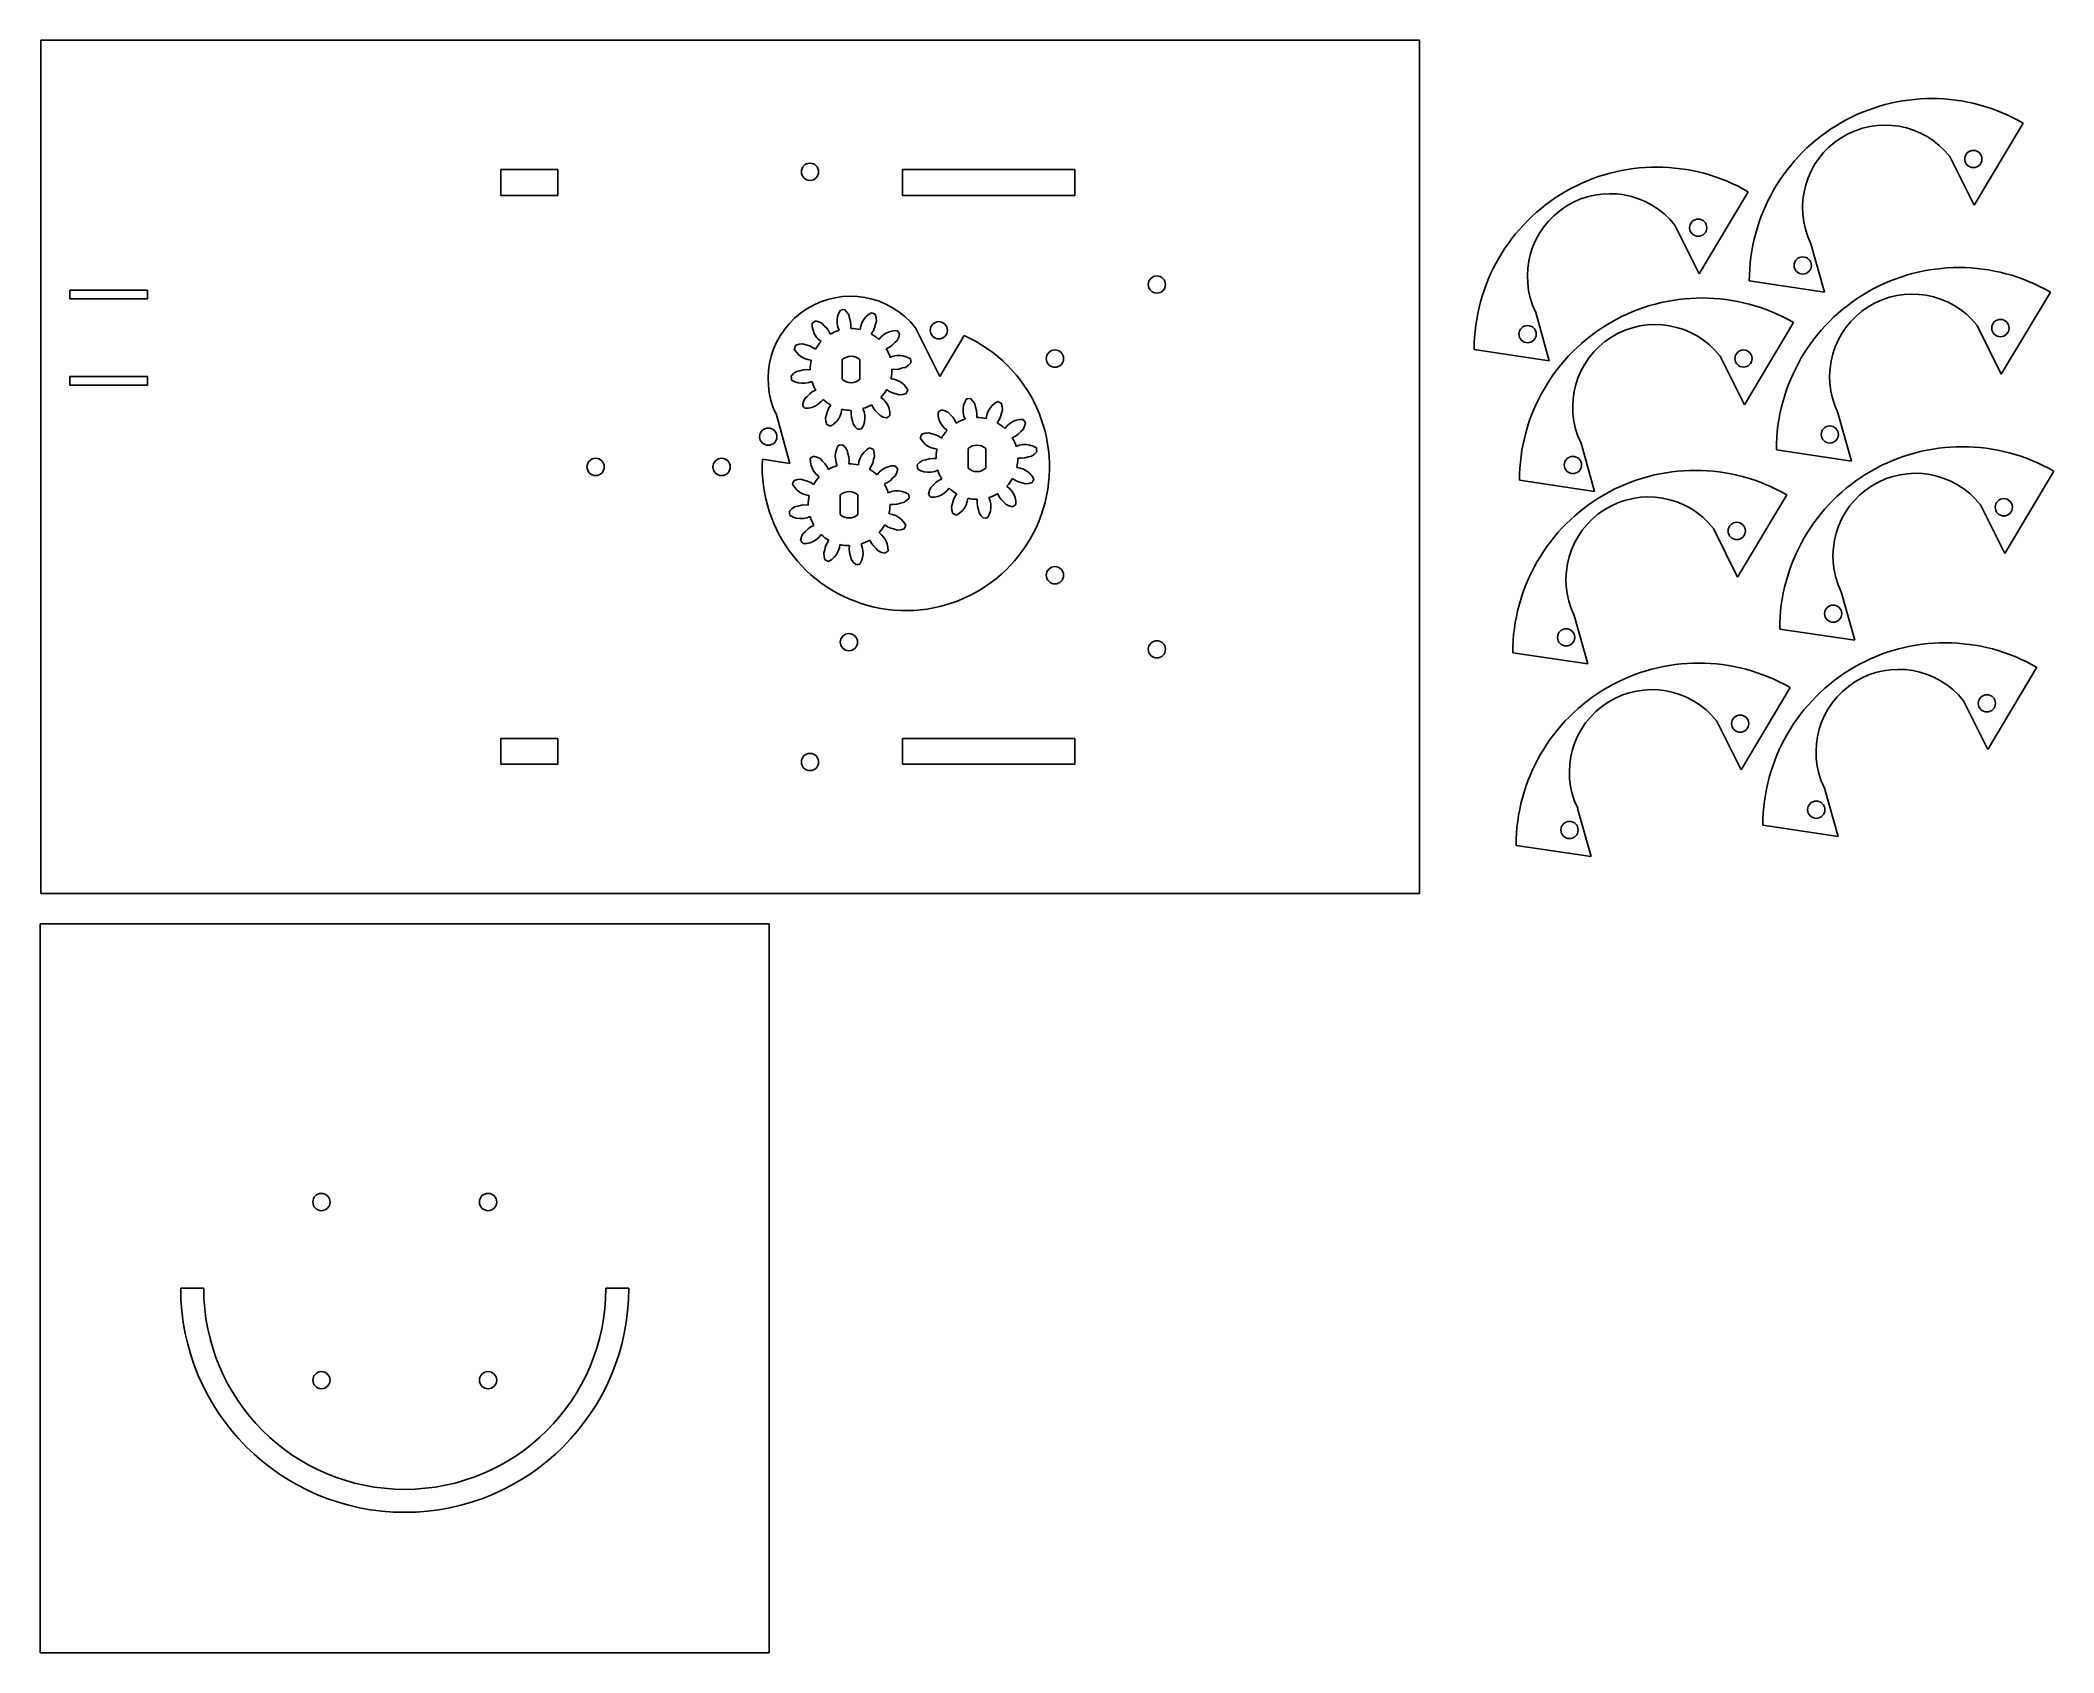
# Model space of a CAD drawing. Header units: millimetres. Extents: x 25 to 376, y 103 to 384.
import ezdxf

# ---------------------------------------------------------------- set-up
doc = ezdxf.new("R2010")
doc.units = ezdxf.units.MM

msp = doc.modelspace()

# ---------------------------------------------------------------- linework, layer by layer
at = {"color": 7, "linetype": 'Continuous', "lineweight": 25}
for p, q in [((25.37, 384.05), (25.37, 235.55)), ((265.37, 384.05), (25.37, 384.05)), ((265.37, 235.55), (265.37, 384.05)), ((361.9, 355.33), (370.44, 369.64)), ((115.37, 361.55), (105.44, 361.55)), ((105.44, 361.55), (105.44, 357.05)), ((115.37, 357.05), (115.37, 361.55)), ((205.37, 361.55), (175.37, 361.55)), ((175.37, 361.55), (175.37, 357.05)), ((205.37, 357.05), (205.37, 361.55)), ((357.68, 363.81), (361.9, 355.33)), ((314.01, 343.39), (322.55, 357.7)), ((105.44, 357.05), (115.37, 357.05)), ((175.37, 357.05), (205.37, 357.05)), ((309.79, 351.87), (314.01, 343.39)), ((335.84, 340.22), (333.47, 348.63)), ((43.94, 340.55), (30.44, 340.55)), ((30.44, 340.55), (30.44, 339.05)), ((43.94, 339.05), (43.94, 340.55)), ((322.75, 342.18), (335.84, 340.22)), ((366.61, 325.92), (375.15, 340.23)), ((30.44, 339.05), (43.94, 339.05)), ((164.25, 336.54), (164.07, 335.97)), ((164.55, 337.1), (164.25, 336.54)), ((164.82, 337.15), (164.55, 337.1)), ((165.25, 337.18), (164.82, 337.15)), ((165.68, 336.75), (165.25, 337.18)), ((166.03, 336.26), (165.68, 336.75)), ((169.97, 336.64), (169.43, 336.3)), ((170.22, 336.54), (169.97, 336.64)), ((170.61, 336.36), (170.22, 336.54)), ((287.94, 328.28), (285.58, 336.69)), ((159.84, 334.96), (159.63, 334.79)), ((159.63, 334.79), (159.65, 334.16)), ((159.65, 334.16), (159.78, 333.57)), ((159.78, 333.57), (160, 333.01)), ((160.19, 335.21), (159.84, 334.96)), ((160, 333.01), (160.34, 332.46)), ((160.79, 335.05), (160.19, 335.21)), ((161.34, 334.8), (160.79, 335.05)), ((161.71, 334.38), (161.34, 334.8)), ((162.17, 333.93), (161.71, 334.38)), ((162.53, 333.44), (162.17, 333.93)), ((162.79, 332.91), (162.53, 333.44)), ((164.07, 335.97), (163.98, 335.37)), ((163.98, 335.37), (163.99, 334.72)), ((163.99, 334.72), (164.11, 334.13)), ((164.11, 334.13), (164.33, 333.58)), ((166.14, 335.7), (166.03, 336.26)), ((166.32, 335.08), (166.14, 335.7)), ((166.38, 334.48), (166.32, 335.08)), ((166.35, 333.89), (166.38, 334.48)), ((168.1, 334.29), (168.01, 333.7)), ((168.3, 334.86), (168.1, 334.29)), ((168.6, 335.43), (168.3, 334.86)), ((168.98, 335.9), (168.6, 335.43)), ((169.43, 336.3), (168.98, 335.9)), ((169.91, 332.96), (170.24, 333.45)), ((170.24, 333.45), (170.49, 334)), ((170.49, 334), (170.65, 334.63)), ((170.77, 335.77), (170.61, 336.36)), ((170.65, 334.63), (170.83, 335.16)), ((170.83, 335.16), (170.77, 335.77)), ((172.64, 333.16), (172.09, 332.82)), ((173.21, 333.39), (172.64, 333.16)), ((173.79, 333.51), (173.21, 333.39)), ((174.43, 333.53), (173.79, 333.51)), ((174.6, 333.32), (174.43, 333.53)), ((174.84, 332.97), (174.6, 333.32)), ((174.69, 332.37), (174.84, 332.97)), ((177.62, 334.02), (181.84, 325.54)), ((321.9, 320.62), (330.44, 334.93)), ((362.39, 334.39), (366.61, 325.92)), ((156.62, 330.59), (156.52, 330.34)), ((156.52, 330.34), (156.86, 329.8)), ((156.8, 330.98), (156.62, 330.59)), ((157.39, 331.14), (156.8, 330.98)), ((156.86, 329.8), (157.26, 329.35)), ((158, 331.2), (157.39, 331.14)), ((158.53, 331.02), (158, 331.2)), ((159.16, 330.86), (158.53, 331.02)), ((159.71, 330.61), (159.16, 330.86)), ((160.2, 330.28), (159.71, 330.61)), ((160.34, 332.46), (160.74, 332)), ((160.74, 332), (161.19, 331.63)), ((171.63, 332.42), (171.26, 331.97)), ((172.09, 332.82), (171.63, 332.42)), ((172.54, 330.37), (173.07, 330.63)), ((173.07, 330.63), (173.56, 330.99)), ((173.56, 330.99), (174.01, 331.45)), ((174.01, 331.45), (174.43, 331.82)), ((174.43, 331.82), (174.69, 332.37)), ((181.84, 325.54), (186.08, 332.65)), ((274.86, 330.24), (287.94, 328.28)), ((156.41, 326.05), (155.98, 325.61)), ((156.91, 326.4), (156.41, 326.05)), ((157.46, 326.51), (156.91, 326.4)), ((157.26, 329.35), (157.73, 328.97)), ((158.08, 326.69), (157.46, 326.51)), ((157.73, 328.97), (158.3, 328.66)), ((158.68, 326.75), (158.08, 326.69)), ((158.3, 328.66), (158.88, 328.47)), ((159.27, 326.71), (158.68, 326.75)), ((158.88, 328.47), (159.46, 328.38)), ((164.86, 328.47), (164.86, 325.06)), ((167.94, 325.06), (167.94, 328.47)), ((173.76, 329.05), (173.21, 328.84)), ((173.52, 326.82), (174.11, 326.78)), ((174.36, 329.17), (173.76, 329.05)), ((174.11, 326.78), (174.71, 326.84)), ((175, 329.18), (174.36, 329.17)), ((174.71, 326.84), (175.33, 327.02)), ((175.6, 329.09), (175, 329.18)), ((175.33, 327.02), (175.89, 327.13)), ((176.17, 328.91), (175.6, 329.09)), ((175.89, 327.13), (176.38, 327.48)), ((176.73, 328.61), (176.17, 328.91)), ((176.38, 327.48), (176.81, 327.91)), ((176.78, 328.34), (176.73, 328.61)), ((176.81, 327.91), (176.78, 328.34)), ((317.68, 329.1), (321.9, 320.62)), ((43.94, 325.55), (30.44, 325.55)), ((30.44, 325.55), (30.44, 324.05)), ((30.44, 324.05), (43.94, 324.05)), ((43.94, 324.05), (43.94, 325.55)), ((155.98, 325.61), (156.02, 325.18)), ((156.02, 325.18), (156.06, 324.92)), ((156.06, 324.92), (156.62, 324.62)), ((156.62, 324.62), (157.19, 324.44)), ((157.19, 324.44), (157.79, 324.35)), ((157.79, 324.35), (158.44, 324.36)), ((158.44, 324.36), (159.03, 324.48)), ((159.23, 322.54), (158.78, 322.08)), ((159.03, 324.48), (159.58, 324.69)), ((159.72, 322.9), (159.23, 322.54)), ((160.25, 323.16), (159.72, 322.9)), ((172.59, 323.25), (173.08, 322.92)), ((173.08, 322.92), (173.63, 322.67)), ((173.92, 325.06), (173.33, 325.15)), ((173.63, 322.67), (174.26, 322.51)), ((174.49, 324.86), (173.92, 325.06)), ((174.26, 322.51), (174.8, 322.33)), ((175.06, 324.56), (174.49, 324.86)), ((175.53, 324.18), (175.06, 324.56)), ((175.4, 322.39), (175.99, 322.55)), ((175.93, 323.73), (175.53, 324.18)), ((176.27, 323.19), (175.93, 323.73)), ((175.99, 322.55), (176.18, 322.94)), ((176.18, 322.94), (176.27, 323.19)), ((158.11, 321.16), (157.95, 320.56)), ((157.95, 320.56), (158.2, 320.21)), ((158.36, 321.71), (158.11, 321.16)), ((158.2, 320.21), (158.37, 320)), ((158.78, 322.08), (158.36, 321.71)), ((158.37, 320), (159, 320.02)), ((159, 320.02), (159.59, 320.14)), ((159.59, 320.14), (160.15, 320.37)), ((160.15, 320.37), (160.7, 320.7)), ((160.7, 320.7), (161.16, 321.11)), ((161.16, 321.11), (161.53, 321.56)), ((162.3, 319.53), (162.15, 318.9)), ((162.55, 320.08), (162.3, 319.53)), ((162.88, 320.57), (162.55, 320.08)), ((164.5, 318.67), (164.69, 319.24)), ((164.69, 319.24), (164.78, 319.83)), ((166.45, 319.64), (166.41, 319.05)), ((166.41, 319.05), (166.47, 318.45)), ((168.68, 319.4), (168.47, 319.95)), ((168.8, 318.8), (168.68, 319.4)), ((170, 320.62), (170.26, 320.09)), ((170.26, 320.09), (170.62, 319.6)), ((170.62, 319.6), (171.08, 319.15)), ((171.08, 319.15), (171.45, 318.73)), ((172.06, 321.53), (171.6, 321.9)), ((172.46, 321.07), (172.06, 321.53)), ((172.79, 320.52), (172.46, 321.07)), ((173.02, 319.95), (172.79, 320.52)), ((173.14, 319.37), (173.02, 319.95)), ((173.16, 318.74), (173.14, 319.37)), ((174.8, 322.33), (175.4, 322.39)), ((181.77, 319.49), (181.56, 319.32)), ((181.56, 319.32), (181.58, 318.68)), ((182.12, 319.73), (181.77, 319.49)), ((182.72, 319.58), (182.12, 319.73)), ((183.27, 319.32), (182.72, 319.58)), ((183.64, 318.9), (183.27, 319.32)), ((186, 320.49), (185.91, 319.89)), ((185.91, 319.89), (185.92, 319.25)), ((185.92, 319.25), (186.04, 318.65)), ((186.18, 321.06), (186, 320.49)), ((186.48, 321.62), (186.18, 321.06)), ((186.74, 321.67), (186.48, 321.62)), ((187.17, 321.7), (186.74, 321.67)), ((187.61, 321.27), (187.17, 321.7)), ((187.96, 320.78), (187.61, 321.27)), ((188.07, 320.22), (187.96, 320.78)), ((188.25, 319.6), (188.07, 320.22)), ((188.31, 319), (188.25, 319.6)), ((188.27, 318.41), (188.31, 319)), ((190.22, 319.38), (190.03, 318.81)), ((190.53, 319.95), (190.22, 319.38)), ((190.91, 320.42), (190.53, 319.95)), ((191.36, 320.82), (190.91, 320.42)), ((191.89, 321.16), (191.36, 320.82)), ((192.15, 321.07), (191.89, 321.16)), ((192.54, 320.88), (192.15, 321.07)), ((192.42, 318.52), (192.57, 319.15)), ((192.7, 320.29), (192.54, 320.88)), ((192.57, 319.15), (192.76, 319.69)), ((192.76, 319.69), (192.7, 320.29)), ((340.54, 310.8), (338.17, 319.22)), ((155.77, 310.42), (153.4, 318.84)), ((162.15, 318.9), (161.96, 318.36)), ((161.96, 318.36), (162.02, 317.76)), ((162.02, 317.76), (162.18, 317.17)), ((162.18, 317.17), (162.57, 316.99)), ((162.57, 316.99), (162.83, 316.89)), ((162.83, 316.89), (163.36, 317.23)), ((163.36, 317.23), (163.81, 317.63)), ((163.81, 317.63), (164.19, 318.1)), ((164.19, 318.1), (164.5, 318.67)), ((166.47, 318.45), (166.65, 317.83)), ((166.65, 317.83), (166.76, 317.27)), ((166.76, 317.27), (167.11, 316.78)), ((167.11, 316.78), (167.55, 316.35)), ((167.55, 316.35), (167.98, 316.38)), ((167.98, 316.38), (168.24, 316.43)), ((168.24, 316.43), (168.54, 316.99)), ((168.54, 316.99), (168.72, 317.56)), ((168.72, 317.56), (168.81, 318.16)), ((168.81, 318.16), (168.8, 318.8)), ((171.45, 318.73), (172, 318.47)), ((172, 318.47), (172.6, 318.32)), ((172.6, 318.32), (172.95, 318.56)), ((172.95, 318.56), (173.16, 318.74)), ((178.73, 315.5), (178.54, 315.11)), ((179.32, 315.66), (178.73, 315.5)), ((179.92, 315.72), (179.32, 315.66)), ((180.46, 315.54), (179.92, 315.72)), ((181.09, 315.38), (180.46, 315.54)), ((181.58, 318.68), (181.7, 318.1)), ((181.7, 318.1), (181.93, 317.53)), ((181.93, 317.53), (182.26, 316.98)), ((182.26, 316.98), (182.66, 316.52)), ((182.66, 316.52), (183.12, 316.15)), ((184.1, 318.45), (183.64, 318.9)), ((184.46, 317.96), (184.1, 318.45)), ((184.72, 317.43), (184.46, 317.96)), ((186.04, 318.65), (186.25, 318.1)), ((190.03, 318.81), (189.94, 318.22)), ((191.84, 317.48), (192.17, 317.97)), ((192.17, 317.97), (192.42, 318.52)), ((193.56, 316.95), (193.19, 316.49)), ((194.02, 317.35), (193.56, 316.95)), ((194.57, 317.68), (194.02, 317.35)), ((195.13, 317.91), (194.57, 317.68)), ((195, 315.15), (195.49, 315.51)), ((195.72, 318.03), (195.13, 317.91)), ((195.49, 315.51), (195.94, 315.97)), ((196.35, 318.05), (195.72, 318.03)), ((195.94, 315.97), (196.36, 316.34)), ((196.52, 317.84), (196.35, 318.05)), ((196.36, 316.34), (196.61, 316.89)), ((196.77, 317.49), (196.52, 317.84)), ((196.61, 316.89), (196.77, 317.49)), ((163.75, 312.43), (163.65, 311.83)), ((163.93, 313), (163.75, 312.43)), ((164.23, 313.56), (163.93, 313)), ((164.49, 313.6), (164.23, 313.56)), ((164.92, 313.64), (164.49, 313.6)), ((165.36, 313.21), (164.92, 313.64)), ((165.71, 312.71), (165.36, 313.21)), ((165.82, 312.16), (165.71, 312.71)), ((166, 311.54), (165.82, 312.16)), ((168.66, 312.36), (168.28, 311.89)), ((169.11, 312.76), (168.66, 312.36)), ((169.64, 313.1), (169.11, 312.76)), ((169.9, 313), (169.64, 313.1)), ((170.29, 312.82), (169.9, 313)), ((170.45, 312.23), (170.29, 312.82)), ((170.51, 311.62), (170.45, 312.23)), ((178.54, 315.11), (178.45, 314.86)), ((178.45, 314.86), (178.79, 314.32)), ((178.79, 314.32), (179.19, 313.87)), ((179.19, 313.87), (179.66, 313.49)), ((179.66, 313.49), (180.23, 313.19)), ((180.23, 313.19), (180.8, 312.99)), ((180.8, 312.99), (181.39, 312.9)), ((181.64, 315.13), (181.09, 315.38)), ((182.13, 314.8), (181.64, 315.13)), ((186.78, 312.99), (186.78, 309.58)), ((189.86, 309.58), (189.86, 312.99)), ((194.47, 314.89), (195, 315.15)), ((195.69, 313.57), (195.14, 313.36)), ((196.28, 313.69), (195.69, 313.57)), ((196.93, 313.7), (196.28, 313.69)), ((197.53, 313.61), (196.93, 313.7)), ((198.1, 313.43), (197.53, 313.61)), ((197.82, 311.65), (198.31, 312)), ((198.66, 313.13), (198.1, 313.43)), ((198.31, 312), (198.74, 312.44)), ((198.7, 312.87), (198.66, 313.13)), ((198.74, 312.44), (198.7, 312.87)), ((295.83, 305.51), (293.46, 313.92)), ((327.46, 312.77), (340.54, 310.8)), ((150.98, 311.14), (155.77, 310.42)), ((159.52, 311.42), (159.31, 311.25)), ((159.31, 311.25), (159.33, 310.62)), ((159.33, 310.62), (159.45, 310.03)), ((159.45, 310.03), (159.68, 309.47)), ((159.87, 311.67), (159.52, 311.42)), ((159.68, 309.47), (160.01, 308.92)), ((160.47, 311.51), (159.87, 311.67)), ((160.01, 308.92), (160.41, 308.46)), ((160.41, 308.46), (160.87, 308.09)), ((161.02, 311.26), (160.47, 311.51)), ((161.39, 310.84), (161.02, 311.26)), ((161.85, 310.39), (161.39, 310.84)), ((162.21, 309.9), (161.85, 310.39)), ((162.47, 309.37), (162.21, 309.9)), ((163.65, 311.83), (163.67, 311.18)), ((163.67, 311.18), (163.79, 310.59)), ((163.79, 310.59), (164, 310.04)), ((166.06, 310.94), (166, 311.54)), ((166.02, 310.35), (166.06, 310.94)), ((167.78, 310.74), (167.69, 310.16)), ((167.97, 311.32), (167.78, 310.74)), ((168.28, 311.89), (167.97, 311.32)), ((169.59, 309.42), (169.92, 309.91)), ((169.92, 309.91), (170.17, 310.46)), ((170.17, 310.46), (170.32, 311.09)), ((170.32, 311.09), (170.51, 311.62)), ((171.31, 308.88), (170.94, 308.43)), ((171.77, 309.28), (171.31, 308.88)), ((172.32, 309.62), (171.77, 309.28)), ((172.88, 309.84), (172.32, 309.62)), ((173.47, 309.97), (172.88, 309.84)), ((174.1, 309.99), (173.47, 309.97)), ((174.27, 309.78), (174.1, 309.99)), ((174.11, 308.28), (174.36, 308.83)), ((174.52, 309.43), (174.27, 309.78)), ((174.36, 308.83), (174.52, 309.43)), ((178.34, 310.57), (177.91, 310.14)), ((177.91, 310.14), (177.94, 309.71)), ((177.94, 309.71), (177.99, 309.44)), ((177.99, 309.44), (178.55, 309.14)), ((178.83, 310.92), (178.34, 310.57)), ((178.55, 309.14), (179.12, 308.96)), ((179.39, 311.03), (178.83, 310.92)), ((179.12, 308.96), (179.72, 308.87)), ((180.01, 311.21), (179.39, 311.03)), ((179.72, 308.87), (180.36, 308.88)), ((180.61, 311.27), (180.01, 311.21)), ((180.36, 308.88), (180.96, 309)), ((181.2, 311.24), (180.61, 311.27)), ((180.96, 309), (181.51, 309.21)), ((195.84, 309.58), (195.26, 309.67)), ((195.45, 311.34), (196.04, 311.3)), ((196.42, 309.39), (195.84, 309.58)), ((196.04, 311.3), (196.64, 311.36)), ((196.99, 309.08), (196.42, 309.39)), ((196.64, 311.36), (197.26, 311.54)), ((197.46, 308.7), (196.99, 309.08)), ((197.26, 311.54), (197.82, 311.65)), ((197.86, 308.25), (197.46, 308.7)), ((367.2, 294.73), (375.74, 309.04)), ((156.29, 307.05), (156.2, 306.79)), ((156.2, 306.79), (156.54, 306.26)), ((156.48, 307.44), (156.29, 307.05)), ((157.07, 307.6), (156.48, 307.44)), ((156.54, 306.26), (156.94, 305.81)), ((156.94, 305.81), (157.41, 305.43)), ((157.67, 307.66), (157.07, 307.6)), ((157.41, 305.43), (157.98, 305.12)), ((158.21, 307.47), (157.67, 307.66)), ((157.98, 305.12), (158.55, 304.93)), ((158.84, 307.32), (158.21, 307.47)), ((158.55, 304.93), (159.13, 304.84)), ((159.39, 307.07), (158.84, 307.32)), ((159.88, 306.74), (159.39, 307.07)), ((164.53, 304.93), (164.53, 301.52)), ((167.61, 301.52), (167.61, 304.93)), ((172.22, 306.83), (172.75, 307.09)), ((172.75, 307.09), (173.24, 307.45)), ((173.44, 305.51), (172.89, 305.29)), ((173.24, 307.45), (173.69, 307.91)), ((174.03, 305.63), (173.44, 305.51)), ((173.69, 307.91), (174.11, 308.28)), ((174.68, 305.64), (174.03, 305.63)), ((175.28, 305.55), (174.68, 305.64)), ((175.85, 305.37), (175.28, 305.55)), ((176.41, 305.07), (175.85, 305.37)), ((176.45, 304.8), (176.41, 305.07)), ((180.03, 305.68), (179.88, 305.08)), ((179.88, 305.08), (180.12, 304.73)), ((180.29, 306.23), (180.03, 305.68)), ((180.71, 306.6), (180.29, 306.23)), ((181.16, 307.06), (180.71, 306.6)), ((181.65, 307.42), (181.16, 307.06)), ((182.18, 307.68), (181.65, 307.42)), ((182.08, 304.89), (182.63, 305.23)), ((182.63, 305.23), (183.09, 305.63)), ((183.09, 305.63), (183.46, 306.08)), ((184.81, 305.09), (184.48, 304.6)), ((191.93, 305.14), (192.19, 304.61)), ((193.98, 306.05), (193.53, 306.42)), ((194.38, 305.59), (193.98, 306.05)), ((194.72, 305.04), (194.38, 305.59)), ((194.52, 307.77), (195.01, 307.44)), ((194.94, 304.48), (194.72, 305.04)), ((195.01, 307.44), (195.56, 307.19)), ((195.56, 307.19), (196.19, 307.04)), ((196.19, 307.04), (196.72, 306.85)), ((196.72, 306.85), (197.33, 306.91)), ((197.33, 306.91), (197.92, 307.07)), ((198.2, 307.72), (197.86, 308.25)), ((197.92, 307.07), (198.1, 307.46)), ((198.1, 307.46), (198.2, 307.72)), ((282.74, 307.47), (295.83, 305.51)), ((320.72, 290.62), (329.26, 304.93)), ((156.09, 302.51), (155.66, 302.07)), ((155.66, 302.07), (155.69, 301.64)), ((155.69, 301.64), (155.74, 301.38)), ((156.58, 302.86), (156.09, 302.51)), ((157.14, 302.97), (156.58, 302.86)), ((157.76, 303.15), (157.14, 302.97)), ((158.36, 303.21), (157.76, 303.15)), ((158.95, 303.17), (158.36, 303.21)), ((173.59, 301.52), (173.01, 301.61)), ((173.2, 303.27), (173.79, 303.24)), ((174.17, 301.32), (173.59, 301.52)), ((173.79, 303.24), (174.39, 303.3)), ((174.39, 303.3), (175.01, 303.47)), ((175.01, 303.47), (175.56, 303.59)), ((175.56, 303.59), (176.06, 303.94)), ((176.06, 303.94), (176.49, 304.37)), ((176.49, 304.37), (176.45, 304.8)), ((180.12, 304.73), (180.29, 304.52)), ((180.29, 304.52), (180.93, 304.54)), ((180.93, 304.54), (181.51, 304.67)), ((181.51, 304.67), (182.08, 304.89)), ((184.07, 303.42), (183.89, 302.89)), ((183.89, 302.89), (183.95, 302.28)), ((183.95, 302.28), (184.11, 301.69)), ((184.23, 304.05), (184.07, 303.42)), ((184.11, 301.69), (184.5, 301.51)), ((184.48, 304.6), (184.23, 304.05)), ((184.5, 301.51), (184.75, 301.41)), ((184.75, 301.41), (185.29, 301.75)), ((185.29, 301.75), (185.74, 302.15)), ((185.74, 302.15), (186.12, 302.62)), ((186.12, 302.62), (186.42, 303.19)), ((186.42, 303.19), (186.62, 303.77)), ((186.62, 303.77), (186.71, 304.35)), ((188.37, 304.16), (188.34, 303.57)), ((188.34, 303.57), (188.4, 302.97)), ((188.4, 302.97), (188.58, 302.35)), ((188.58, 302.35), (188.69, 301.8)), ((188.69, 301.8), (189.04, 301.3)), ((190.17, 300.95), (190.47, 301.51)), ((190.61, 303.92), (190.4, 304.47)), ((190.47, 301.51), (190.65, 302.08)), ((190.73, 303.33), (190.61, 303.92)), ((190.65, 302.08), (190.74, 302.68)), ((190.74, 302.68), (190.73, 303.33)), ((192.19, 304.61), (192.55, 304.12)), ((192.55, 304.12), (193.01, 303.67)), ((193.01, 303.67), (193.38, 303.25)), ((193.38, 303.25), (193.93, 303)), ((193.93, 303), (194.53, 302.84)), ((194.53, 302.84), (194.88, 303.09)), ((194.88, 303.09), (195.09, 303.26)), ((195.07, 303.89), (194.94, 304.48)), ((195.09, 303.26), (195.07, 303.89)), ((362.98, 303.21), (367.2, 294.73)), ((155.74, 301.38), (156.3, 301.08)), ((156.3, 301.08), (156.87, 300.9)), ((156.87, 300.9), (157.47, 300.81)), ((157.47, 300.81), (158.11, 300.82)), ((158.03, 298.17), (157.78, 297.62)), ((158.46, 298.54), (158.03, 298.17)), ((158.11, 300.82), (158.71, 300.94)), ((158.91, 299), (158.46, 298.54)), ((158.71, 300.94), (159.26, 301.15)), ((159.4, 299.36), (158.91, 299)), ((159.93, 299.62), (159.4, 299.36)), ((160.83, 297.56), (161.21, 298.02)), ((171.73, 297.99), (171.28, 298.36)), ((172.13, 297.53), (171.73, 297.99)), ((172.27, 299.71), (172.76, 299.38)), ((172.76, 299.38), (173.31, 299.13)), ((173.31, 299.13), (173.94, 298.97)), ((173.94, 298.97), (174.47, 298.79)), ((174.74, 301.02), (174.17, 301.32)), ((174.47, 298.79), (175.08, 298.85)), ((175.21, 300.64), (174.74, 301.02)), ((175.08, 298.85), (175.67, 299.01)), ((175.61, 300.19), (175.21, 300.64)), ((175.95, 299.65), (175.61, 300.19)), ((175.67, 299.01), (175.85, 299.4)), ((175.85, 299.4), (175.95, 299.65)), ((189.04, 301.3), (189.47, 300.87)), ((189.47, 300.87), (189.9, 300.91)), ((189.9, 300.91), (190.17, 300.95)), ((316.5, 299.09), (320.72, 290.62)), ((157.78, 297.62), (157.63, 297.02)), ((157.63, 297.02), (157.87, 296.67)), ((157.87, 296.67), (158.04, 296.46)), ((158.04, 296.46), (158.68, 296.48)), ((158.68, 296.48), (159.26, 296.6)), ((159.26, 296.6), (159.83, 296.83)), ((159.83, 296.83), (160.38, 297.16)), ((160.38, 297.16), (160.83, 297.56)), ((161.82, 295.36), (161.64, 294.82)), ((161.64, 294.82), (161.7, 294.22)), ((161.98, 295.99), (161.82, 295.36)), ((162.23, 296.54), (161.98, 295.99)), ((162.56, 297.03), (162.23, 296.54)), ((163.49, 294.09), (163.86, 294.56)), ((163.86, 294.56), (164.17, 295.13)), ((164.17, 295.13), (164.37, 295.7)), ((164.37, 295.7), (164.46, 296.29)), ((166.12, 296.1), (166.09, 295.51)), ((166.09, 295.51), (166.15, 294.91)), ((166.15, 294.91), (166.32, 294.29)), ((168.36, 295.86), (168.14, 296.41)), ((168.48, 295.26), (168.36, 295.86)), ((168.4, 294.02), (168.49, 294.62)), ((168.49, 294.62), (168.48, 295.26)), ((169.68, 297.08), (169.94, 296.55)), ((169.94, 296.55), (170.3, 296.06)), ((170.3, 296.06), (170.76, 295.61)), ((170.76, 295.61), (171.13, 295.19)), ((171.13, 295.19), (171.68, 294.93)), ((171.68, 294.93), (172.28, 294.78)), ((172.47, 296.98), (172.13, 297.53)), ((172.28, 294.78), (172.63, 295.02)), ((172.69, 296.41), (172.47, 296.98)), ((172.63, 295.02), (172.84, 295.19)), ((172.82, 295.83), (172.69, 296.41)), ((172.84, 295.19), (172.82, 295.83)), ((161.7, 294.22), (161.86, 293.63)), ((161.86, 293.63), (162.25, 293.44)), ((162.25, 293.44), (162.5, 293.35)), ((162.5, 293.35), (163.04, 293.69)), ((163.04, 293.69), (163.49, 294.09)), ((166.32, 294.29), (166.43, 293.73)), ((166.43, 293.73), (166.79, 293.24)), ((166.79, 293.24), (167.22, 292.81)), ((167.22, 292.81), (167.65, 292.84)), ((167.65, 292.84), (167.92, 292.89)), ((167.92, 292.89), (168.22, 293.45)), ((168.22, 293.45), (168.4, 294.02)), ((341.13, 279.62), (338.76, 288.04)), ((294.65, 275.5), (292.29, 283.92)), ((328.04, 281.58), (341.13, 279.62)), ((281.57, 277.47), (294.65, 275.5)), ((364.26, 260.61), (372.8, 274.92)), ((321.31, 257.08), (329.85, 271.39)), ((360.04, 269.09), (364.26, 260.61)), ((317.09, 265.56), (321.31, 257.08)), ((115.37, 262.55), (105.44, 262.55)), ((105.44, 262.55), (105.44, 258.05)), ((115.37, 258.05), (115.37, 262.55)), ((205.37, 262.55), (175.37, 262.55)), ((175.37, 262.55), (175.37, 258.05)), ((205.37, 258.05), (205.37, 262.55)), ((105.44, 258.05), (115.37, 258.05)), ((175.37, 258.05), (205.37, 258.05)), ((338.19, 245.5), (335.82, 253.91)), ((295.24, 241.97), (292.87, 250.38)), ((325.1, 247.46), (338.19, 245.5)), ((282.15, 243.93), (295.24, 241.97)), ((25.37, 235.55), (265.37, 235.55)), ((25.28, 230.3), (25.28, 103.43)), ((152.15, 230.3), (25.28, 230.3)), ((152.15, 103.43), (152.15, 230.3)), ((53.72, 166.86), (49.72, 166.86)), ((127.72, 166.86), (123.72, 166.86)), ((25.28, 103.43), (152.15, 103.43))]:
    msp.add_line(p, q, dxfattribs=at)
for centre in [(361.75, 363.38), (159.26, 361.16), (313.86, 351.43), (332.05, 344.86), (219.63, 341.54), (181.68, 333.58), (284.16, 332.91), (366.46, 333.96), (201.89, 328.65), (321.74, 328.66), (151.99, 315.06), (336.76, 315.44), (121.94, 309.8), (143.87, 309.8), (292.05, 310.14), (367.05, 302.78), (320.57, 298.66), (201.89, 290.95), (337.35, 284.26), (166.03, 279.3), (290.87, 280.14), (219.63, 278.06), (364.1, 268.65), (321.16, 265.12), (159.26, 258.44), (334.4, 250.14), (291.46, 246.61), (74.22, 181.86), (103.22, 181.86), (74.22, 150.86), (103.22, 150.86)]:
    msp.add_circle(centre, 1.5, dxfattribs=at)
for centre, radius, start, end in [((354.53, 342.13), 31.78, 59.9469, 179.9144), ((346.39, 354.92), 14.37, 38.206, 205.9435), ((306.64, 330.19), 31.78, 59.9469, 179.9144), ((298.5, 342.98), 14.37, 38.206, 205.9435), ((359.24, 312.72), 31.78, 59.9469, 179.9144), ((166.33, 325.13), 14.37, 38.206, 205.9435), ((314.52, 307.42), 31.78, 59.9469, 179.9144), ((351.1, 325.51), 14.37, 38.206, 205.9435), ((166.4, 326.76), 7.12, 106.8994, 120.4061), ((166.4, 326.76), 7.12, 76.8994, 90.4061), ((166.4, 326.76), 7.12, 46.8994, 60.4061), ((306.38, 320.21), 14.37, 38.206, 205.9435), ((175.94, 309.8), 25, 176.9248, 66.068), ((166.4, 326.76), 7.12, 136.8994, 150.4061), ((166.4, 326.76), 7.12, 16.8994, 30.4061), ((166.4, 326.76), 7.12, 166.8994, 180.4061), ((166.4, 326.76), 2.3, 47.9665, 132.0335), ((166.4, 326.76), 7.12, 346.8994, 0.4061), ((166.4, 326.76), 7.12, 196.8994, 210.4061), ((166.4, 326.76), 2.3, 227.9665, 312.0335), ((166.4, 326.76), 7.12, 316.8994, 330.4061), ((166.4, 326.76), 7.12, 226.8994, 240.4061), ((166.4, 326.76), 7.12, 256.8994, 270.4061), ((166.4, 326.76), 7.12, 286.8994, 300.4061), ((188.32, 311.29), 7.12, 136.8994, 150.4061), ((188.32, 311.29), 7.12, 106.8994, 120.4061), ((188.32, 311.29), 7.12, 76.8994, 90.4061), ((188.32, 311.29), 7.12, 46.8994, 60.4061), ((188.32, 311.29), 7.12, 166.8994, 180.4061), ((188.32, 311.29), 2.3, 47.9665, 132.0335), ((188.32, 311.29), 7.12, 16.8994, 30.4061), ((359.82, 281.54), 31.78, 59.9469, 179.9144), ((166.07, 303.22), 7.12, 106.8994, 120.4061), ((166.07, 303.22), 7.12, 76.8994, 90.4061), ((166.07, 303.22), 7.12, 46.8994, 60.4061), ((188.32, 311.29), 7.12, 196.8994, 210.4061), ((188.32, 311.29), 2.3, 227.9665, 312.0335), ((188.32, 311.29), 7.12, 346.8994, 0.4061), ((313.35, 277.42), 31.78, 59.9469, 179.9144), ((351.69, 294.32), 14.37, 38.206, 205.9435), ((166.07, 303.22), 7.12, 136.8994, 150.4061), ((166.07, 303.22), 2.3, 47.9665, 132.0335), ((166.07, 303.22), 7.12, 16.8994, 30.4061), ((188.32, 311.29), 7.12, 226.8994, 240.4061), ((188.32, 311.29), 7.12, 286.8994, 300.4061), ((188.32, 311.29), 7.12, 316.8994, 330.4061), ((166.07, 303.22), 7.12, 166.8994, 180.4061), ((166.07, 303.22), 2.3, 227.9665, 312.0335), ((166.07, 303.22), 7.12, 346.8994, 0.4061), ((188.32, 311.29), 7.12, 256.8994, 270.4061), ((305.21, 290.21), 14.37, 38.206, 205.9435), ((166.07, 303.22), 7.12, 196.8994, 210.4061), ((166.07, 303.22), 7.12, 226.8994, 240.4061), ((166.07, 303.22), 7.12, 316.8994, 330.4061), ((166.07, 303.22), 7.12, 256.8994, 270.4061), ((166.07, 303.22), 7.12, 286.8994, 300.4061), ((356.88, 247.41), 31.78, 59.9469, 179.9144), ((313.93, 243.88), 31.78, 59.9469, 179.9144), ((348.74, 260.2), 14.37, 38.206, 205.9435), ((305.8, 256.67), 14.37, 38.206, 205.9435), ((88.72, 166.86), 39, 180, 0), ((88.72, 166.86), 35, 180, 0)]:
    msp.add_arc(centre, radius, start, end, dxfattribs=at)

doc.saveas('drawing.dxf')
